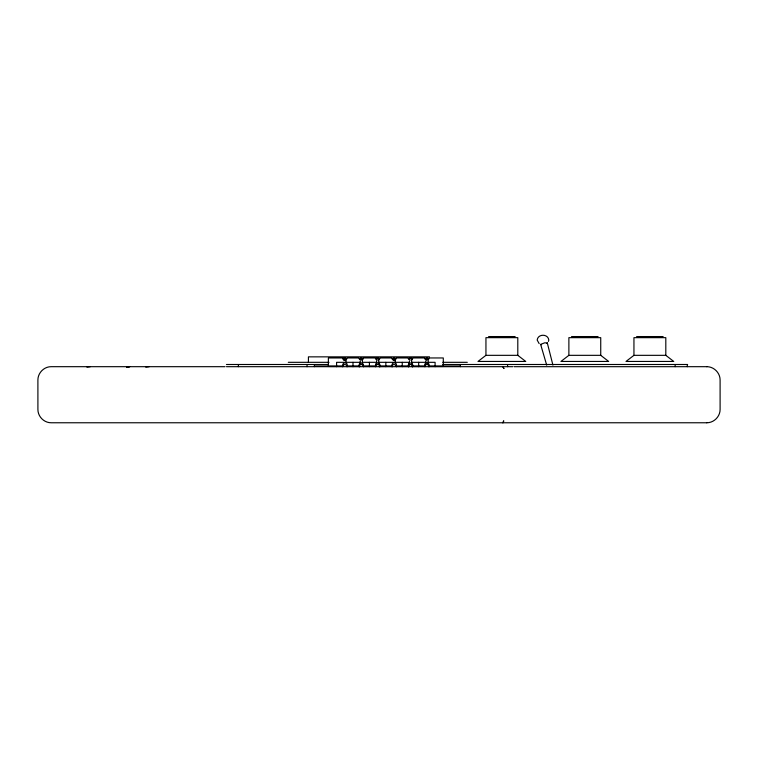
<?xml version="1.0" encoding="UTF-8"?>
<svg xmlns="http://www.w3.org/2000/svg" width="758" height="758" viewBox="0 0 758 758"><rect width="100%" height="100%" fill="white"/><g stroke="black" fill="none" stroke-linecap="round" stroke-linejoin="round"><path stroke-width="1.14" d="M360.211 364.096L360.211 361.225M376.631 363.139L376.631 361.225M409.462 364.096L409.462 361.225M425.882 363.139L425.882 361.225M546.698 365.148L540.634 344.407L544.67 342.824L547.304 342.938L552.923 365.1M345.345 358.098L345.572 358.269A1.09 1.09 0 0 1 345.335 359.984L345.885 359.046A1.09 1.09 0 0 0 344.89 357.956A1.09 1.09 0 0 0 343.725 358.856A1.09 1.09 0 0 0 344.52 360.097L343.744 359.32L344.113 358.202M343.706 359.046L343.942 358.43A1.052 1.033 0 0 0 343.8 358.932L343.8 358.97M360.164 359.32L360.363 358.43A1.061 1.042 0 0 1 361.073 357.928M378.687 359.32L378.81 363.973M395.098 359.32L395.098 358.761M548.441 341.394L548.811 340.058C548.138 333.653 537.848 333.653 537.176 340.058L539.165 343.63M547.361 342.938L546.869 343.431M540.681 344.397L541.496 344.748M345.942 359.254L345.345 359.984M362.362 359.254L362.163 359.586A1.09 1.09 0 0 0 361.983 358.269M376.669 358.686L376.953 358.202A1.08 1.061 0 0 1 377.437 357.918L377.086 358.098A1.09 1.09 0 0 1 378.574 359.586L378.773 359.254M393.089 358.686L393.194 358.43A1.08 1.061 0 0 1 393.857 357.918L393.506 358.098M395.193 359.254L394.596 359.984A1.09 1.09 0 0 0 394.823 358.269L393.762 357.984M409.5 358.686L409.784 358.202A1.08 1.061 0 0 1 410.277 357.918L411.007 358.098A1.09 1.09 0 0 0 409.519 359.586M411.234 358.269A1.09 1.09 0 0 1 411.414 359.586L411.613 359.254M428.033 359.254L427.919 359.463A1.061 1.042 0 0 0 427.521 358.022L427.256 357.918M376.688 358.496L377.181 358.032M393.487 360.059L393.762 360.097A1.09 1.09 0 0 1 393.099 358.496L393.374 358.202M409.519 358.496L410.012 358.032M425.939 358.496L426.204 358.202A1.061 1.042 0 0 1 426.735 357.928L426.337 358.098M485.944 355.331L478.004 361.443L525.739 361.443L517.799 355.331L485.944 355.331L485.944 337.661L517.799 337.661L517.799 355.331M568.879 355.331L560.939 361.443L608.665 361.443L600.734 355.331L568.879 355.331L568.879 337.661L600.734 337.661L600.734 355.331M633.944 355.331L626.013 361.443L673.739 361.443L665.808 355.331L633.944 355.331L633.944 337.661L665.808 337.661L665.808 355.331M344.028 358.269L344.606 357.918A1.061 1.042 0 0 0 343.999 358.411M360.761 358.032L360.438 358.269A1.09 1.09 0 0 0 360.268 359.586M344.511 357.984L345.43 358.032A1.061 1.042 0 0 1 345.837 359.463L345.837 359.519M706.75 422.765C713.894 422.85 720.147 416.597 720.1 409.453L720.1 379.995C720.147 372.851 713.894 366.597 706.75 366.683M126.567 367.137L129.76 366.683L126.548 367.137M86.933 367.137L90.335 366.683M145.782 367.137L149.193 366.683M360.931 357.984L361.756 358.098A1.09 1.09 0 0 0 360.666 358.098L361.31 357.88M377.351 357.984L378.403 358.269M426.602 357.984L427.521 358.032M488.597 336.561L515.146 336.561M571.532 336.561L598.071 336.561M636.606 336.561L663.146 336.561M429.492 356.857L308.421 356.857L308.421 362.315M288.286 362.315L329.038 362.315M442.795 362.315L467.288 362.315M360.268 362.324L336.59 362.324L336.59 366.683M362.466 362.324L376.688 362.324M378.886 362.324L409.519 362.324M411.717 362.324L425.939 362.324M428.137 362.324L435.092 362.324L435.092 366.683M226.443 364.494L328.536 364.494M442.748 364.494L687.639 364.494M314.409 366.029L342.995 366.029M346.776 366.029L359.766 366.029M363.196 366.029L375.835 366.029L375.835 366.683M379.265 366.029L392.256 366.029L392.256 366.683M396.027 366.029L409.017 366.029M411.916 366.029L425.086 366.029L425.086 366.683M428.516 366.029L460.409 366.029M342.455 366.465L328.375 366.465L328.375 357.956L342.616 357.956A2.179 2.179 0 0 0 344.227 360.059L344.028 359.813M347.145 366.465L360.041 366.465M363.556 366.465L375.286 366.465M378.801 366.465L391.706 366.465M396.396 366.465L409.292 366.465M412.807 366.465L424.537 366.465M429.227 366.465L443.297 366.465L443.297 357.956L429.066 357.956A2.179 2.179 0 0 1 427.976 359.842M225.05 366.683L51.137 366.683C44.03 366.645 37.862 372.898 37.9 379.995L37.909 409.453C37.853 416.549 44.03 422.803 51.146 422.765L706.826 422.765M226.443 366.683L512.806 366.683M514.104 366.683L706.826 366.683M410.836 357.918L411.101 358.022A1.061 1.042 0 0 1 411.509 359.463L411.499 359.519M361.85 358.022L361.85 358.032A1.061 1.042 0 0 1 362.258 359.463L362.248 359.519M393.762 360.097L392.957 359.046M395.193 358.686L394.909 358.202A1.061 1.042 0 0 1 395.089 359.463L395.089 359.519M378.773 358.686L378.498 358.202A1.061 1.042 0 0 1 378.668 359.463L378.668 359.519M427.938 358.761L427.938 359.32A1.09 1.09 0 0 0 427.256 358.013A1.09 1.09 0 0 0 425.892 358.581A1.09 1.09 0 0 0 426.337 359.984M687.298 364.494L687.298 366.683M675.151 364.494L675.151 366.683M507.566 364.494L507.566 366.683M460.409 364.494L460.409 366.683M429.161 366.029L429.085 366.683A2.189 2.189 0 0 0 425.882 364.788L425.428 365.138A2.17 2.17 0 0 0 424.793 366.683L424.793 366.029M428.867 366.029L428.867 366.683M428.062 358.97L428.062 363.973M425.882 358.932L425.882 358.97A1.052 1.033 0 0 1 426.204 358.183M418.672 362.324L418.672 366.683M412.74 366.029L412.74 366.683A2.189 2.189 0 0 0 409.472 364.788L409.017 365.138A2.17 2.17 0 0 0 408.373 366.683M412.665 366.029L412.665 366.683M412.447 366.029L412.447 366.683M412.096 366.029L412.096 366.683M411.651 358.97L411.651 363.973M409.462 358.932L409.462 358.97A1.052 1.033 0 0 1 409.784 358.183M408.666 366.029L408.666 366.683M408.373 366.029L408.448 366.683M402.252 362.324L402.252 366.683M396.32 366.683L396.32 366.029L396.245 366.683A2.189 2.189 0 0 0 393.051 364.788L392.597 365.138A2.17 2.17 0 0 0 391.962 366.683M395.231 358.97L395.231 362.968M393.051 358.932L393.051 358.97A1.061 1.042 0 0 1 393.269 358.411M391.962 366.029L392.038 366.683M385.841 362.324L385.841 366.683M379.91 366.029L379.91 366.683A2.189 2.189 0 0 0 376.631 364.788L376.176 365.138A2.17 2.17 0 0 0 375.542 366.683L375.542 366.029M379.834 366.029L379.834 366.683M379.616 366.029L379.616 366.683M369.421 362.324L369.421 366.683M363.489 366.029L363.489 366.683A2.189 2.189 0 0 0 360.211 364.788L359.766 365.138A2.17 2.17 0 0 0 359.121 366.683M363.414 366.029L363.414 366.683M362.4 358.97L362.4 363.973M360.211 358.932L360.211 358.97A1.052 1.033 0 0 1 360.363 358.401M359.415 366.029L359.415 366.683M359.121 366.029L359.197 366.683M353.001 362.324L353.001 366.683M347.069 366.683L347.069 366.029L346.993 366.683A2.189 2.189 0 0 0 343.8 364.788L343.346 365.138A2.17 2.17 0 0 0 342.711 366.683L342.711 366.029L342.777 366.683M345.98 358.97L345.98 362.968M314.409 364.494L314.409 366.683M307.056 364.494L307.056 366.683M238.382 364.494L238.382 366.683M377.086 359.984A1.09 1.09 0 0 1 376.859 358.269M393.099 358.496A1.09 1.09 0 0 1 394.823 358.269M343.857 358.496A1.09 1.09 0 0 1 345.563 358.278M426.318 360.059A2.179 2.179 0 0 1 424.698 357.956L412.646 357.956A2.179 2.179 0 0 1 411.026 360.059M345.364 360.059A2.179 2.179 0 0 0 346.974 357.956L359.027 357.956A2.179 2.179 0 0 0 360.647 360.059M378.725 359.842A2.179 2.179 0 0 0 379.815 357.956L391.867 357.956A2.179 2.179 0 0 0 394.046 360.135M377.067 360.059A2.179 2.179 0 0 1 375.447 357.956L363.395 357.956A2.179 2.179 0 0 1 361.774 360.059M409.898 360.059A2.179 2.179 0 0 1 408.287 357.956L396.226 357.956A2.179 2.179 0 0 1 394.615 360.059M359.766 366.531A2.113 2.075 0 0 1 359.756 363.565A2.17 2.132 0 0 1 363.385 365.602M412.684 365.612A2.16 2.122 0 0 0 409.491 363.262A2.17 2.132 0 0 0 408.666 364.001M409.017 366.531A2.113 2.075 0 0 1 408.666 363.992M424.868 365.593A2.113 2.075 0 0 1 425.086 363.992M425.153 364.011A2.16 2.122 0 0 1 428.327 363.404A2.16 2.122 0 0 1 428.554 366.578M376.243 363.575A2.16 2.122 0 0 1 379.284 363.594A2.16 2.122 0 0 1 379.303 366.578M375.617 365.593A2.113 2.075 0 0 1 376.176 363.565M376.698 358.932A1.061 1.042 0 0 1 377.02 358.193M342.995 366.105A2.113 2.075 0 0 1 343.346 363.565A2.16 2.122 0 0 1 346.813 366.123M392.246 366.105A2.113 2.075 0 0 1 392.597 363.565A2.16 2.122 0 0 1 396.064 366.123M503.7 420.984L502.914 422.765L503.7 420.984M503.89 368.464L502.914 366.683L503.89 368.464"/></g></svg>
